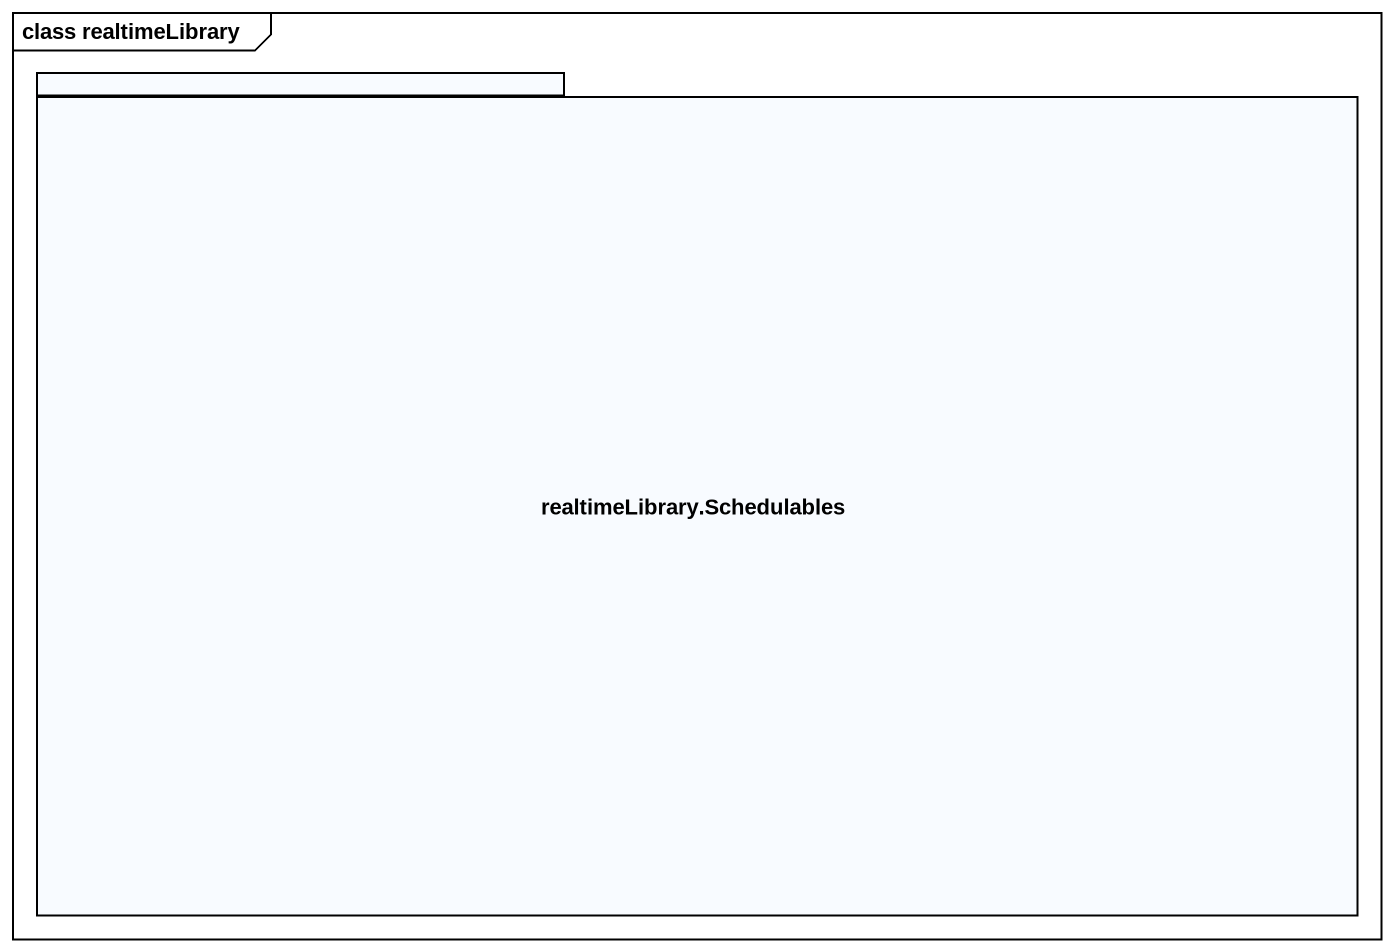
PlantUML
@startuml
mainframe class realtimeLibrary
package "realtimeLibrary.Schedulables" as realtimeLibrary_Schedulables {
}
@enduml
